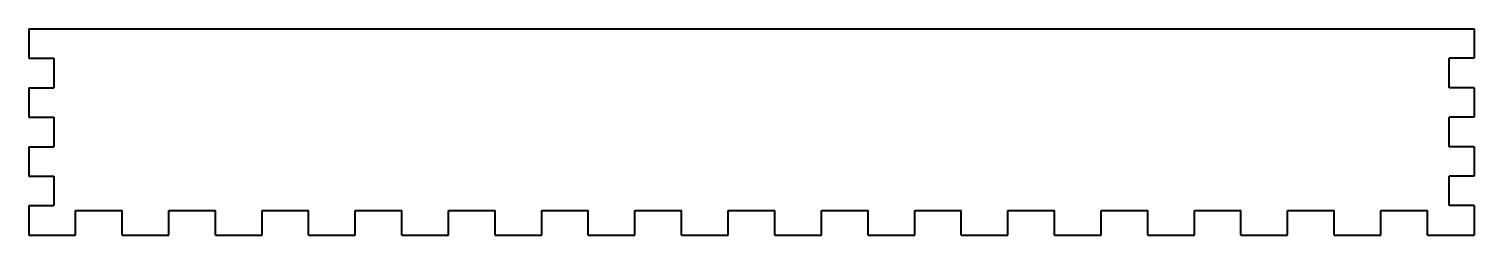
# Model space of a CAD drawing. Header units: inches. Extents: x -3.44 to 3.44, y -3.44 to -2.46.
import ezdxf

# ---------------------------------------------------------------- set-up
doc = ezdxf.new("R2010")
doc.units = ezdxf.units.IN
doc.header["$MEASUREMENT"] = 0
doc.layers.add('Visible', color=7, linetype='Continuous', lineweight=40)

msp = doc.modelspace()

# ---------------------------------------------------------------- linework, layer by layer
at = {"layer": 'Visible'}
for p, q in [((-3.4449, -2.4606), (3.4449, -2.4606)), ((-3.4449, -2.4606), (-3.4449, -2.6012)), ((3.4449, -2.4606), (3.4449, -2.6012)), ((-3.4449, -2.6012), (-3.3268, -2.6012)), ((-3.3268, -2.6012), (-3.3268, -2.7418)), ((3.3268, -2.7418), (3.3268, -2.6012)), ((3.4449, -2.6012), (3.3268, -2.6012)), ((-3.4449, -2.7418), (-3.3268, -2.7418)), ((-3.4449, -2.7418), (-3.4449, -2.8825)), ((3.4449, -2.7418), (3.3268, -2.7418)), ((3.4449, -2.7418), (3.4449, -2.8825)), ((-3.4449, -2.8825), (-3.3268, -2.8825)), ((-3.3268, -2.8825), (-3.3268, -3.0231)), ((3.3268, -3.0231), (3.3268, -2.8825)), ((3.4449, -2.8825), (3.3268, -2.8825)), ((-3.4449, -3.0231), (-3.4449, -3.1637)), ((-3.4449, -3.0231), (-3.3268, -3.0231)), ((3.4449, -3.0231), (3.3268, -3.0231)), ((3.4449, -3.0231), (3.4449, -3.1637)), ((-3.4449, -3.1637), (-3.3268, -3.1637)), ((-3.3268, -3.1637), (-3.3268, -3.3043)), ((3.3268, -3.3043), (3.3268, -3.1637)), ((3.4449, -3.1637), (3.3268, -3.1637)), ((-3.4449, -3.3043), (-3.3268, -3.3043)), ((-3.4449, -3.3043), (-3.4449, -3.4449)), ((3.4449, -3.3043), (3.3268, -3.3043)), ((3.4449, -3.3043), (3.4449, -3.4449)), ((-3.2226, -3.4449), (-3.2226, -3.3268)), ((-3.2226, -3.3268), (-3.0004, -3.3268)), ((-3.0004, -3.4449), (-3.0004, -3.3268)), ((-2.7781, -3.4449), (-2.7781, -3.3268)), ((-2.7781, -3.3268), (-2.5559, -3.3268)), ((-2.5559, -3.4449), (-2.5559, -3.3268)), ((-2.3336, -3.4449), (-2.3336, -3.3268)), ((-2.3336, -3.3268), (-2.1114, -3.3268)), ((-2.1114, -3.4449), (-2.1114, -3.3268)), ((-1.8891, -3.4449), (-1.8891, -3.3268)), ((-1.8891, -3.3268), (-1.6669, -3.3268)), ((-1.6669, -3.4449), (-1.6669, -3.3268)), ((-1.4446, -3.4449), (-1.4446, -3.3268)), ((-1.4446, -3.3268), (-1.2224, -3.3268)), ((-1.2224, -3.4449), (-1.2224, -3.3268)), ((-1.0001, -3.4449), (-1.0001, -3.3268)), ((-1.0001, -3.3268), (-0.7779, -3.3268)), ((-0.7779, -3.4449), (-0.7779, -3.3268)), ((-0.5556, -3.4449), (-0.5556, -3.3268)), ((-0.5556, -3.3268), (-0.3334, -3.3268)), ((-0.3334, -3.4449), (-0.3334, -3.3268)), ((-0.1111, -3.4449), (-0.1111, -3.3268)), ((-0.1111, -3.3268), (0.1111, -3.3268)), ((0.1111, -3.4449), (0.1111, -3.3268)), ((0.3334, -3.4449), (0.3334, -3.3268)), ((0.3334, -3.3268), (0.5556, -3.3268)), ((0.5556, -3.4449), (0.5556, -3.3268)), ((0.7779, -3.4449), (0.7779, -3.3268)), ((0.7779, -3.3268), (1.0001, -3.3268)), ((1.0001, -3.4449), (1.0001, -3.3268)), ((1.2224, -3.4449), (1.2224, -3.3268)), ((1.2224, -3.3268), (1.4446, -3.3268)), ((1.4446, -3.4449), (1.4446, -3.3268)), ((1.6669, -3.4449), (1.6669, -3.3268)), ((1.6669, -3.3268), (1.8891, -3.3268)), ((1.8891, -3.4449), (1.8891, -3.3268)), ((2.1114, -3.4449), (2.1114, -3.3268)), ((2.1114, -3.3268), (2.3336, -3.3268)), ((2.3336, -3.4449), (2.3336, -3.3268)), ((2.5559, -3.4449), (2.5559, -3.3268)), ((2.5559, -3.3268), (2.7781, -3.3268)), ((2.7781, -3.4449), (2.7781, -3.3268)), ((3.0004, -3.4449), (3.0004, -3.3268)), ((3.0004, -3.3268), (3.2226, -3.3268)), ((3.2226, -3.4449), (3.2226, -3.3268)), ((-3.4449, -3.4449), (-3.2226, -3.4449)), ((-3.0004, -3.4449), (-2.7781, -3.4449)), ((-2.5559, -3.4449), (-2.3336, -3.4449)), ((-2.1114, -3.4449), (-1.8891, -3.4449)), ((-1.6669, -3.4449), (-1.4446, -3.4449)), ((-1.2224, -3.4449), (-1.0001, -3.4449)), ((-0.7779, -3.4449), (-0.5556, -3.4449)), ((-0.3334, -3.4449), (-0.1111, -3.4449)), ((0.1111, -3.4449), (0.3334, -3.4449)), ((0.5556, -3.4449), (0.7779, -3.4449)), ((1.0001, -3.4449), (1.2224, -3.4449)), ((1.4446, -3.4449), (1.6669, -3.4449)), ((1.8891, -3.4449), (2.1114, -3.4449)), ((2.3336, -3.4449), (2.5559, -3.4449)), ((2.7781, -3.4449), (3.0004, -3.4449)), ((3.2226, -3.4449), (3.4449, -3.4449))]:
    msp.add_line(p, q, dxfattribs=at)

doc.saveas('drawing.dxf')
